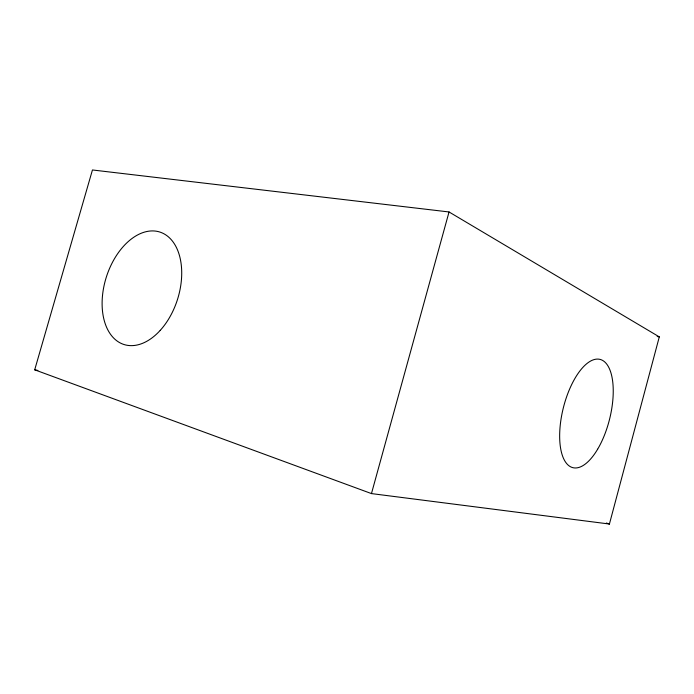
<?xml version="1.0" encoding="UTF-8"?>
<svg xmlns="http://www.w3.org/2000/svg" width="694" height="694" viewBox="0 0 694 694"><rect width="100%" height="100%" fill="white"/><g stroke="black" fill="none" stroke-linecap="round" stroke-linejoin="round"><path stroke-width="1.04" d="M609.419 524.031L659.3 336.885L449.044 211.965L92.449 169.969L34.7 369.815L371.464 493.59L609.419 524.031L606.339 523.016M371.464 493.59L449.044 211.965M657.166 336.486L659.3 336.885M34.7 369.815L37.866 370.457M597.638 449.2A55.815 23.804 -75.9 0 0 601.932 360.073A55.815 23.804 -75.9 0 0 559.772 431.295A55.815 23.804 -75.9 0 0 597.638 449.2M160.227 330.37A59.016 37.294 -72.3 0 0 163.342 233.479A59.016 37.294 -72.3 0 0 102.148 300.962A59.016 37.294 -72.3 0 0 160.227 330.37"/></g></svg>
